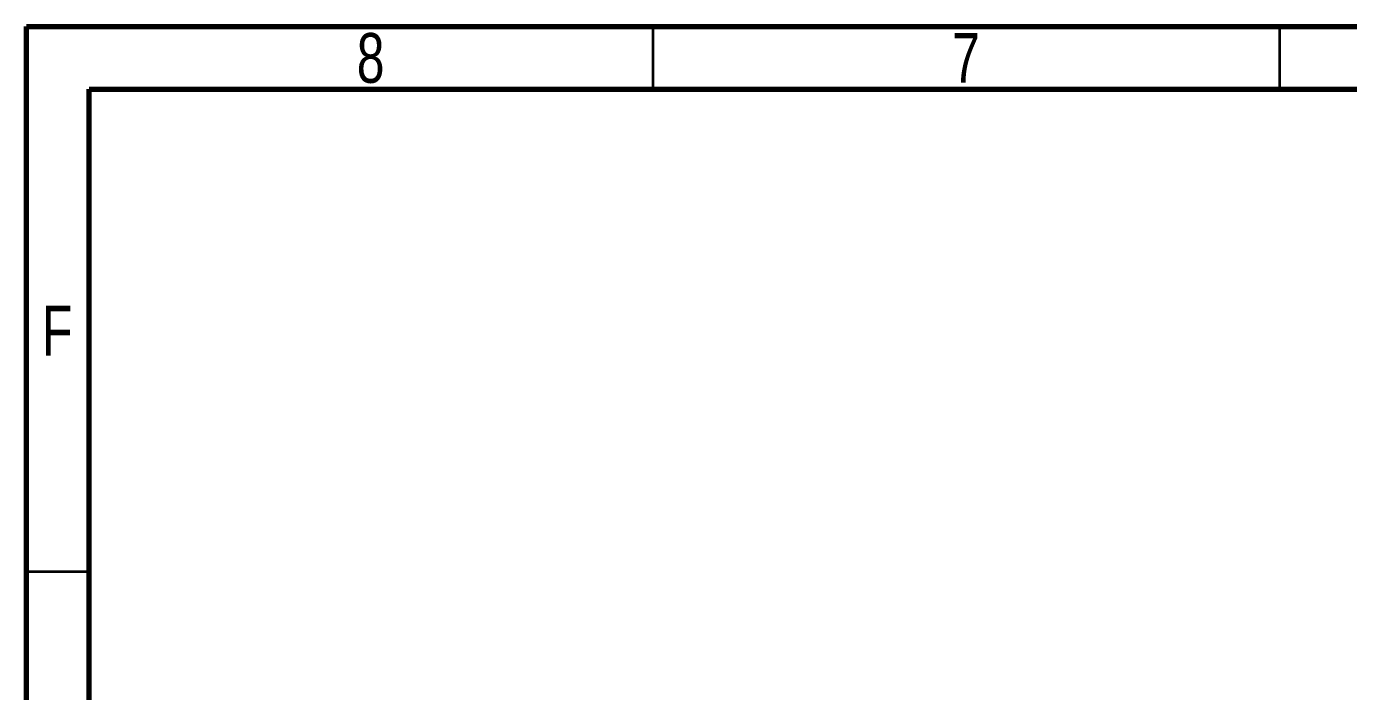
# Model space of a CAD drawing. Header units: millimetres. Extents: x 15 to 415, y 5 to 292.
# Drawn here: x 15 to 120.5, y 239 to 292 of the extents above; entities that cross this region are included whole.
import ezdxf

# ---------------------------------------------------------------- set-up
doc = ezdxf.new("R2010")
doc.units = ezdxf.units.MM
doc.styles.add('SLDTEXTSTYLE0', font='TXT', dxfattribs={"width": 0.75})

msp = doc.modelspace()

# ---------------------------------------------------------------- linework, layer by layer
at = {"color": 7, "linetype": 'Continuous', "lineweight": 70}
for p, q in [((15, 5), (15, 292)), ((15, 292), (415, 292)), ((20, 10), (20, 287)), ((20, 287), (410, 287))]:
    msp.add_line(p, q, dxfattribs=at)
at = {"color": 7, "linetype": 'Continuous', "lineweight": 35}
for p, q in [((65, 287), (65, 292)), ((115, 287), (115, 292)), ((20, 248.5), (15, 248.5))]:
    msp.add_line(p, q, dxfattribs=at)

# ---------------------------------------------------------------- texts
at = {"color": 7, "linetype": 'Continuous', "lineweight": 0, "char_height": 3.96875, "attachment_point": 2, "style": 'SLDTEXTSTYLE0'}
for s, insert in [('8', (42.46004, 291.47393)), ('7', (89.96004, 291.47393)), ('F', (17.45774, 269.72393))]:
    msp.add_mtext(s, dxfattribs=dict(at, insert=insert))

doc.saveas('drawing.dxf')
